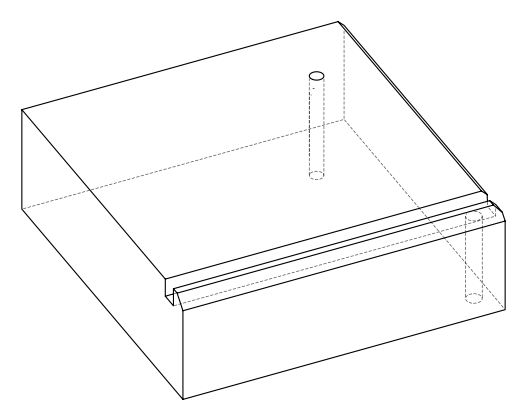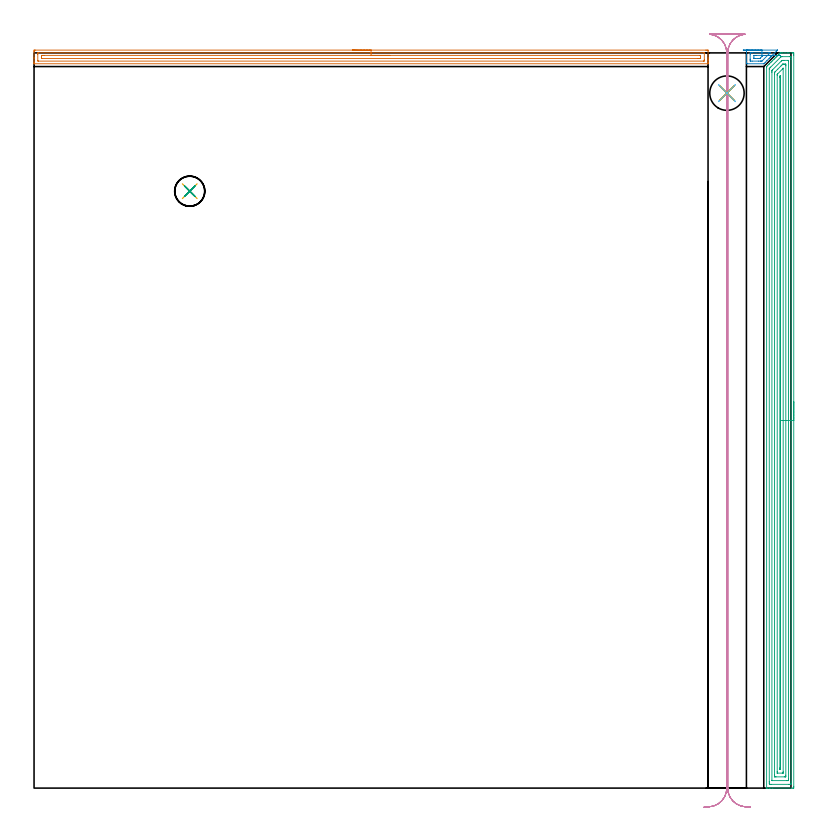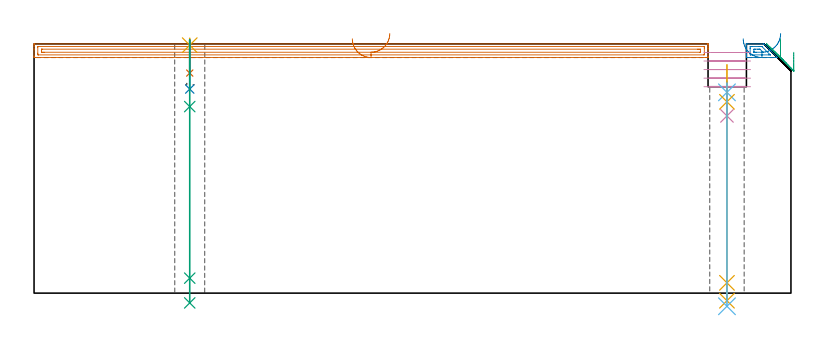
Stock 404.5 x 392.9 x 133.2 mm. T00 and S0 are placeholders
(PLAN: 12 operations, 8 tool changes, 39.3 min)
(1 AREA_MILL | FG_CHAMFER_SURFACE | UGT0205_001 | 8.84 min | 9723 mm3)
(2 AREA_MILL_1 | FG_CHAMFER_SURFACE_1 | UGT0205_001 | 0.51 min | 687 mm3)
(3 AREA_MILL_2 | FG_CHAMFER_SURFACE_2 | UGT0205_001 | 18.96 min | 41050 mm3)
(4 MILL_RECTANGULAR_SLOT | SLOT_RECTANGULAR | UGT0201_136 | Follow Part, ap 5, ae 75% | 8.77 min | 184208 mm3)
(5 SPOT_DRILL | STEP1HOLE | NXT0321_9005460120000 | 0.03 min | 5 mm3)
(6 SPOT_DRILL_1 | STEP1HOLE_1 | NXT0321_9005460120000 | 0.05 min | 201 mm3)
(7 DRILL_BLIND_HOLE_INTO_CENTER | STEP1HOLE | UGT0301_217 | 0.07 min | 1113 mm3)
(8 DRILL_TO_ENLARGE_BLIND_HOLE | STEP1HOLE | NXT0301_111 | 0.11 min | 3443 mm3)
(9 GUN_DRILL_THROUGH_HOLE | STEP1HOLE | UGT0307_013 | 0.76 min | 22201 mm3)
(10 DRILL_BLIND_HOLE_INTO_CENTER_1 | STEP1HOLE_1 | UGT0301_217 | 0.08 min | 994 mm3)
(11 GUN_DRILL_THROUGH_HOLE_1 | STEP1HOLE_1 | UGT0307_008 | 0.63 min | 9288 mm3)
(12 DRILL_TO_ENLARGE_THROUGH_HOLE | STEP1HOLE_1 | UGT0301_253 | 0.48 min | 18808 mm3)
(TOOL UGT0205_001 | Chamfer Mill 20 x 3 x 45 deg. | D20 FL50 Z2)
(TOOL UGT0201_136 | Carbide End Mill 20.0 | D20 FL30 Z4)
(TOOL NXT0321_9005460120000 | NC Spot Drill, 142deg, 12mm, Carbide, Uncoated | D12 PA142 FL30 Z2)
(TOOL UGT0301_217 | Twist Drill 10.4 mm | D10.4 PA118 FL82 Z2)
(TOOL NXT0301_111 | Carbide Drill 16.1mm [860.1-1610-050A1-PM 4234] | D16.1 PA147 FL73 Z2)
(TOOL UGT0307_013 | Gun Drill 16 mm | D16 PA130 FL24 Z1)
(TOOL UGT0307_008 | Gun Drill 11 mm | D11 PA130 FL24 Z1)
(TOOL UGT0301_253 | Twist Drill 18.4 mm | D18.4 PA118 FL135 Z2)
(OP 1 AREA_MILL)
G17 G21 G94 G90
T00 M6
G54
G17 G0 G90 X170.1 Y394.4 S1061 M3
G43 Z143.2 H0
Z135.9
G94 G1 X170.138 Z135.028 F250.
X170.252 Z134.164
X170.441 Z133.312
X170.703 Z132.48
X171.037 Z131.674
X171.44 Z130.9
X171.908 Z130.164
X172.44 Z129.472
X173.029 Z128.829
X173.672 Z128.24
X174.364 Z127.709
X175.1 Z127.24
X175.874 Z126.837
X176.68 Z126.503
X177.512 Z126.241
X178.364 Z126.052
X179.228 Z125.938
X180.1 Z125.9
X359.042
X359.587 Y394.399 Z125.901
X360.127 Y394.394 Z125.903
X360.192 Y394.391 Z125.906
X360.2 Y393.858 Z126.439
Y390.306 Z129.988
Y389.749 Z130.548
Y389.418 Z130.878
Y388.861 Z131.436
Y388.53 Z131.765
Y387.869 Z132.431
Y387.504 Z132.796
Y387.136 Z133.154
X360.191 Y387.102 Z133.188
X360.034 Y387.1 Z133.2
X0.166
X0.01 Y387.103 Z133.188
X0.007 Y387.135 Z133.156
X0. Y387.504 Z132.796
Y387.869 Z132.43
Y388.53 Z131.765
Y389.749 Z130.548
Y390.306 Z129.988
Y393.579 Z126.718
X0.002 Y393.858 Z126.439
X0.008 Y394.391 Z125.906
X0.073 Y394.394 Z125.903
X0.613 Y394.4 Z125.9
X180.1
Y392.986 Z127.314
X357.801 Y392.985 Z127.315
X358.19 Y392.97 Z127.33
X358.199 Y392.575 Z127.725
X358.2 Y389.418 Z130.882
X358.199 Y389.023 Z131.277
X358.19 Y388.53 Z131.77
X357.817 Y388.515 Z131.785
X357.801 Y388.514 Z131.786
X2.399 Y388.515 Z131.785
X2.01 Y388.53 Z131.77
X2.001 Y388.925 Z131.375
X2. Y392.082 Z128.218
X2.001 Y392.477 Z127.823
X2.01 Y392.97 Z127.33
X2.383 Y392.985 Z127.315
X2.399 Y392.986 Z127.314
X180.1
Y391.572 Z128.729
X355.636 Y391.571
X356.015 Y391.569 Z128.731
X356.141 Y391.567 Z128.733
X356.179 Y391.565 Z128.735
X356.19 Y391.499 Z128.801
X356.195 Y391.377 Z128.923
X356.199 Y391.194 Z129.106
X356.198 Y390.125 Z130.175
X356.19 Y389.945 Z130.355
X356.015 Y389.935 Z130.365
X355.5 Y389.93 Z130.37
X355.122 Y389.929 Z130.371
X354.609 Y389.928 Z130.372
X4.564 Y389.929 Z130.371
X4.185 Y389.93 Z130.37
X4.059 Y389.933 Z130.367
X4.021 Y389.935 Z130.365
X4.01 Y390.001 Z130.299
X4.005 Y390.123 Z130.177
X4.001 Y390.306 Z129.994
X4.002 Y391.375 Z128.925
X4.01 Y391.554 Z128.746
X4.185 Y391.564 Z128.736
X4.7 Y391.57 Z128.73
X5.078 Y391.571 Z128.729
X5.591
X180.1 Y391.572
X180.972 Z128.767
X181.836 Z128.88
X182.688 Z129.069
X183.52 Z129.332
X184.326 Z129.665
X185.1 Z130.068
X185.836 Z130.537
X186.528 Z131.068
X187.171 Z131.657
X187.76 Z132.301
X188.292 Z132.993
X188.76 Z133.729
X189.163 Z134.502
X189.497 Z135.308
X189.759 Z136.14
X189.948 Z136.992
X190.062 Z137.857
X190.1 Z138.729
G0 Z143.2
M5
M2
(OP 2 AREA_MILL_1)
G17 G21 G94 G90
T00 M6
G54
G17 G0 G90 X379. Y394.4 S1061 M3
G43 Z143.2 H0
Z135.9
G94 G1 X379.038 Z135.028 F250.
X379.152 Z134.164
X379.341 Z133.312
X379.603 Z132.48
X379.937 Z131.674
X380.34 Z130.9
X380.809 Z130.164
X381.34 Z129.472
X381.929 Z128.829
X382.572 Z128.24
X383.264 Z127.709
X384. Z127.24
X384.774 Z126.837
X385.58 Z126.503
X386.412 Z126.241
X387.264 Z126.052
X388.129 Z125.938
X389. Z125.9
X397.225 Y394.399 Z125.901
X397.255 Y394.396 Z125.902
X397.292 Y394.391 Z125.905
X397.175 Y394.274 Z126.025
X396.759 Y393.858 Z126.439
X394.267 Y391.365 Z128.931
X394.097 Y391.194 Z129.101
X393.828 Y390.928 Z129.372
X393.737 Y390.836 Z129.463
X393.503 Y390.602 Z129.696
X393.389 Y390.487 Z129.809
X392.828 Y389.928 Z130.372
X391.633 Y388.733 Z131.566
X390.756 Y387.855 Z132.444
X390.169 Y387.268 Z133.031
X390.039 Y387.14 Z133.155
X389.995 Y387.104 Z133.189
X389.878 Y387.1 Z133.2
X381.1
X380.71 Y387.107 Z133.193
X380.7 Y387.594 Z132.705
Y393.048 Z127.251
X380.701 Y393.858 Z126.436
X380.702 Y394.261 Z126.034
X380.705 Y394.39 Z125.904
X381.1 Y394.4 Z125.9
X389.
Y392.986 Z127.314
X392.495
X393.377 Y392.982 Z127.318
X393.389 Y392.979 Z127.321
X393.408 Y392.97 Z127.33
X393.403 Y392.956 Z127.344
X393.399 Y392.95 Z127.35
X389. Y388.55 Z131.75
X388.989 Y388.542 Z131.758
X388.968 Y388.53 Z131.77
X388.138 Y388.515 Z131.785
X388.122 Y388.514 Z131.786
X387.26
X383.749
X382.87 Y388.515 Z131.785
X382.856 Y388.516 Z131.784
X382.71 Y388.53 Z131.77
X382.704 Y388.683 Z131.617
X382.7 Y389.418 Z130.882
Y389.575 Z130.725
X382.701 Y392.238 Z128.062
X382.71 Y392.97 Z127.33
X382.842 Y392.984 Z127.316
X382.856 Y392.985 Z127.315
X383.718 Y392.986 Z127.314
X389.
Y391.571 Z128.729
X389.508 Y391.568 Z128.732
X389.531 Y391.565 Z128.735
X389.55 Y391.561 Z128.739
X389.533 Y391.542 Z128.758
X389.194 Y391.194 Z129.106
X389.097 Y391.096 Z129.204
X388.122 Y390.122 Z130.178
X387.978 Y389.985 Z130.315
X387.927 Y389.938 Z130.362
X387.869 Y389.935 Z130.365
X387.615 Y389.931 Z130.369
X387.245 Y389.929 Z130.371
X386.74 Y389.928 Z130.372
X385.489 Y389.929 Z130.371
X384.981 Y389.932 Z130.368
X384.793 Y389.935 Z130.365
X384.71 Y389.949 Z130.351
X384.701 Y390.215 Z130.085
Y391.394 Z128.906
X384.703 Y391.493 Z128.807
X384.706 Y391.543 Z128.757
X384.709 Y391.562 Z128.738
X384.744 Y391.565 Z128.735
X385.118 Y391.569 Z128.731
X385.489 Y391.571 Z128.729
X385.994 Y391.572 Z128.728
X389. Y391.571 Z128.729
X389.872 Y391.57 Z128.768
X390.736 Y391.568 Z128.884
X391.588 Y391.567 Z129.074
X392.419 Y391.566 Z129.337
X393.225 Y391.564 Z129.673
X393.998 Y391.563 Z130.077
X394.733 Y391.562 Z130.546
X395.424 Y391.561 Z131.079
X396.067 Y391.56 Z131.669
X396.655 Y391.559 Z132.313
X397.185 Y391.558 Z133.006
X397.653 Z133.742
X398.054 Y391.557 Z134.517
X398.387 Y391.556 Z135.323
X398.648 Z136.156
X398.835 Z137.008
X398.948 Z137.873
X398.985 Z138.744
G0 Z143.2
M5
M2
(OP 3 AREA_MILL_2)
G17 G21 G94 G90
T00 M6
G54
G17 G0 G90 X406. Y206.45 S1061 M3
G43 Z143.2 H0
Z128.7
G94 G1 Y206.412 Z127.828 F250.
Y206.298 Z126.964
Y206.109 Z126.112
Y205.847 Z125.28
Y205.513 Z124.474
Y205.11 Z123.7
Y204.642 Z122.964
Y204.11 Z122.272
Y203.521 Z121.629
Y202.878 Z121.04
Y202.186 Z120.509
Y201.45 Z120.04
Y200.676 Z119.637
Y199.87 Z119.303
Y199.038 Z119.041
Y198.187 Z118.852
Y197.322 Z118.738
Y196.45 Z118.7
Y0.947
X405.999 Y0.629 Z118.701
X405.994 Y0.059 Z118.704
X405.992 Y0.008 Z118.706
X405.426 Y0. Z119.271
X394.744 Z129.951
X393.327 Z131.37
X392.964 Z131.731
X391.967 Z132.732
X391.55 Y0.007 Z133.141
X391.503 Y0.01 Z133.188
X391.5 Y0.182 Z133.2
Y385.117
X391.507 Y385.6 Z133.193
X391.534 Y385.634 Z133.166
X391.911 Y386.012 Z132.788
X392.074 Y386.175 Z132.623
X392.805 Y386.906 Z131.894
X392.964 Y387.065 Z131.733
X393.699 Y387.8 Z131.
X393.854 Y387.956 Z130.843
X394.299 Y388.399 Z130.401
X394.594 Y388.694 Z130.105
X394.744 Y388.846 Z129.952
X395.186 Y389.286 Z129.514
X395.488 Y389.588 Z129.211
X395.634 Y389.736 Z129.062
X396.065 Y390.165 Z128.635
X396.382 Y390.482 Z128.317
X396.525 Y390.626 Z128.172
X396.943 Y391.043 Z127.757
X396.97 Y391.07 Z127.73
X397.276 Y391.377 Z127.423
X397.415 Y391.516 Z127.282
X397.822 Y391.922 Z126.878
X397.873 Y391.973 Z126.827
X398.17 Y392.271 Z126.529
X398.305 Y392.407 Z126.391
X398.7 Y392.8 Z126.
X398.767 Y392.867 Z125.933
X398.799 Y392.9 Z125.899
X399.294 Z125.404
X400.085 Z124.61
X401.338 Z123.359
X402.756 Z121.94
X403.382 Z121.314
X405.163 Z119.534
X405.426 Y392.898 Z119.271
X405.992 Y392.892 Z118.706
X405.994 Y392.841 Z118.704
X405.999 Y392.271 Z118.701
X406. Y391.694 Z118.7
Y196.45
X404.586 Z120.114
Y3.262
X404.582 Y2.418 Z120.118
X404.579 Y2.374 Z120.121
X404.536 Y2.01 Z120.164
X404.059 Y2.002 Z120.641
X403.646 Y2.001 Z121.054
X403.172 Y2. Z121.528
X393.854 Y2.001 Z130.846
X393.377 Y2.003 Z131.323
X392.964 Y2.01 Z131.736
X392.921 Y2.418 Z131.779
X392.918 Y2.464 Z131.782
X392.914 Y3.312 Z131.786
Y3.362
X392.915 Y384.273 Z131.785
X392.916 Y384.323 Z131.784
X392.92 Y384.422 Z131.78
X392.927 Y384.566 Z131.773
X392.964 Y384.606 Z131.736
X393.216 Y384.864 Z131.484
X393.467 Y385.117 Z131.233
X393.661 Y385.311 Z131.039
X398.832 Y390.482 Z125.868
X399.016 Y390.663 Z125.684
X399.195 Y390.835 Z125.505
X399.257 Y390.89 Z125.443
X399.314 Y390.893 Z125.386
X399.432 Y390.897 Z125.268
X399.67 Y390.9 Z125.03
X403.646 Y390.899 Z121.054
X404.123 Y390.897 Z120.577
X404.536 Y390.89 Z120.164
X404.579 Y390.482 Z120.121
X404.582 Y390.436 Z120.118
X404.586 Y389.588 Z120.114
Y389.538
Y196.45
X403.171 Z121.529
Y5.1
X403.169 Y4.685 Z121.531
X403.164 Y4.206 Z121.536
X403.159 Y4.01 Z121.541
X402.958 Y4.003 Z121.742
X402.756 Y4.001 Z121.944
X402.071 Y4. Z122.629
X394.539 Y4.001 Z130.161
X394.403 Y4.003 Z130.297
X394.353 Y4.008 Z130.347
X394.334 Y4.012 Z130.366
X394.333 Y4.018 Z130.367
X394.33 Y4.067 Z130.37
X394.329 Y4.206 Z130.371
Y382.435
X394.331 Y382.85 Z130.369
X394.336 Y383.329 Z130.364
X394.341 Y383.53 Z130.359
X394.441 Y383.634 Z130.259
X394.744 Y383.944 Z129.956
X399.344 Y388.544 Z125.356
X399.496 Y388.694 Z125.204
X399.693 Y388.882 Z125.007
X399.886 Y388.895 Z124.814
X400.085 Y388.897 Z124.615
X400.77 Y388.9 Z123.93
X402.961 Y388.899 Z121.739
X403.097 Y388.897 Z121.603
X403.147 Y388.893 Z121.553
X403.166 Y388.888 Z121.534
X403.167 Y388.882 Z121.533
X403.17 Y388.833 Z121.53
X403.171 Y388.694 Z121.529
Y196.45
X401.757 Z122.943
Y6.888
X401.751 Y6.11 Z122.949
X401.743 Y6.01 Z122.957
X401.639 Y6.007 Z123.061
X401.418 Y6.003 Z123.282
X400.975 Y6. Z123.725
X396.525 Z128.175
X396.08 Y6.003 Z128.62
X395.861 Y6.007 Z128.839
X395.757 Y6.01 Z128.943
X395.75 Y6.081 Z128.95
X395.743 Y6.779 Z128.957
Y6.888
Y381.541
X395.745 Y382.324 Z128.955
X395.747 Y382.435 Z128.953
X395.75 Y382.479 Z128.95
X395.782 Y382.521 Z128.918
X395.854 Y382.6 Z128.846
X395.965 Y382.715 Z128.735
X397.443 Y384.195 Z127.257
X399.195 Y385.946 Z125.505
X399.674 Y386.425 Z125.026
X400.085 Y386.834 Z124.615
X400.123 Y386.868 Z124.577
X400.149 Y386.889 Z124.551
X400.202 Y386.893 Z124.498
X400.312 Y386.897 Z124.388
X400.533 Y386.899 Z124.167
X400.975 Y386.9 Z123.725
X401.42 Y386.897 Z123.28
X401.639 Y386.893 Z123.061
X401.743 Y386.89 Z122.957
X401.75 Y386.819 Z122.95
X401.757 Y386.121 Z122.943
Y386.012
Y196.45
X400.343 Z124.357
X400.342 Y8.677 Z124.358
X400.341 Y8.42 Z124.359
X400.336 Y8.159 Z124.364
X400.331 Y8.01 Z124.369
X400.254 Y8.007 Z124.447
X400.085 Y8.003 Z124.615
X399.868 Y8. Z124.832
X397.415 Y8.001 Z127.285
X397.195 Y8.003 Z127.505
X397.164 Y8.01 Z127.536
X397.162 Y8.016 Z127.538
X397.159 Y8.039 Z127.541
X397.157 Y8.677 Z127.543
Y8.936
Y380.905
X397.16 Y381.223 Z127.54
X397.163 Y381.381 Z127.537
X397.166 Y381.456 Z127.534
X397.242 Y381.541 Z127.458
X397.327 Y381.628 Z127.373
X397.415 Y381.716 Z127.285
X400.085 Y384.387 Z124.615
X400.167 Y384.467 Z124.533
X400.331 Y384.623 Z124.369
X400.339 Y384.627 Z124.361
X400.34 Y384.626 Z124.36
X400.342 Y384.602 Z124.358
X400.343 Y384.556 Z124.357
Y384.482
Y196.45
X398.929 Z125.771
X398.928 Y10.465 Z125.772
X398.927 Y10.28 Z125.773
X398.924 Y10.06 Z125.776
X398.922 Y10.014 Z125.778
X398.84 Y10.007 Z125.86
X398.765 Y10.003 Z125.935
X398.603 Y10.01 Z126.097
X398.578 Y10.024 Z126.122
X398.576 Y10.078 Z126.124
X398.573 Y10.196 Z126.127
X398.571 Y10.465 Z126.129
Y10.825
Y379.752
X398.573 Y380.112 Z126.127
X398.576 Y380.374 Z126.124
X398.578 Y380.415 Z126.122
X398.596 Y380.437 Z126.104
X398.645 Y380.492 Z126.055
X398.795 Y380.647 Z125.905
X398.836 Y380.687 Z125.864
X398.849 Y380.699 Z125.851
X398.921 Y380.762 Z125.779
X398.924 Y380.647 Z125.776
X398.926 Y380.466 Z125.774
X398.929 Y380.02 Z125.771
Y379.752
Y196.45
Y195.578 Z125.809
Y194.714 Z125.923
Y193.862 Z126.112
Y193.03 Z126.374
Y192.224 Z126.708
Y191.45 Z127.111
Y190.714 Z127.58
Y190.022 Z128.111
Y189.379 Z128.7
Y188.79 Z129.343
Y188.259 Z130.035
Y187.79 Z130.771
Y187.387 Z131.545
Y187.053 Z132.351
Y186.791 Z133.183
Y186.602 Z134.035
Y186.488 Z134.9
Y186.45 Z135.771
G0 Z143.2
M5
M2
(OP 4 MILL_RECTANGULAR_SLOT)
G17 G21 G94 G90
T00 M6
G54
G17 G0 G90 X382.917 Y-10.202 S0 M3
G43 Z143.2 H0
Z128.62
G94 G1 X379.926 Y-9.97 F250.
G2 X370.7 Y0. R10. F500.
G1 Y392.9
G2 X378.647 Y402.687 R10.
G1 X378.653 Y402.716
G3 X376.746 Y402.9 R10.
G1 X364.181
G3 X362.26 Y402.714 R10.
G1 X362.266 Y402.684
G2 X370.2 Y392.9 R10.
G1 Y0.
G2 X360.974 Y-9.97 R10.
G1 X357.983 Y-10.202 F250.
G0 X382.917 Z124.04
G1 X379.926 Y-9.97
G2 X370.7 Y0. R10. F500.
G1 Y392.9
G2 X379.926 Y402.87 R10.
G1 Y402.9
X360.974
Y402.87
G2 X370.2 Y392.9 R10.
G1 Y0.
G2 X360.974 Y-9.97 R10.
G1 X357.983 Y-10.202 F250.
G0 X382.917 Z119.46
G1 X379.926 Y-9.97
G2 X370.7 Y0. R10. F500.
G1 Y392.9
G2 X379.926 Y402.87 R10.
G1 Y402.9
X360.974
Y402.87
G2 X370.2 Y392.9 R10.
G1 Y0.
G2 X360.974 Y-9.97 R10.
G1 X357.983 Y-10.202 F250.
G0 X382.917 Z114.88
G1 X379.926 Y-9.97
G2 X370.7 Y0. R10. F500.
G1 Y392.9
G2 X379.926 Y402.87 R10.
G1 Y402.9
X360.974
Y402.87
G2 X370.2 Y392.9 R10.
G1 Y0.
G2 X360.974 Y-9.97 R10.
G1 X357.983 Y-10.202 F250.
G0 X382.917 Z110.3
G1 X379.926 Y-9.97
G2 X370.7 Y0. R10. F500.
G1 Y392.9
G2 X379.926 Y402.87 R10.
G1 Y402.9
X360.974
Y402.87
G2 X370.2 Y392.9 R10.
G1 Y0.
G2 X360.974 Y-9.97 R10.
G1 X357.983 Y-10.202 F250.
G0 Z143.2
M5
M2
(OP 5 SPOT_DRILL)
G17 G21 G94 G90
T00 M6
G54
G17 G0 G90 X83.2 Y319. S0 M3
G43 Z143.2 H0
G94 G81 G98 Z132.511 F250. R136.2
G80
M5
M2
(OP 6 SPOT_DRILL_1)
G17 G21 G94 G90
T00 M6
G54
G17 G0 G90 X370.3 Y371.4 S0 M3
G43 Z143.2 H0
G94 G81 G98 Z107.3 F250. R113.3
G80
M5
M2
(OP 7 DRILL_BLIND_HOLE_INTO_CENTER)
G17 G21 G94 G90
T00 M6
G54
G17 G0 G90 X83.2 Y319. S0 M3
G43 Z143.2 H0
G94 G81 G98 Z117.6 F250. R135.2
G80
M5
M2
(OP 8 DRILL_TO_ENLARGE_BLIND_HOLE)
G17 G21 G94 G90
T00 M6
G54
G17 G0 G90 X83.2 Y319. S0 M3
G43 Z143.2 H1
G94 G81 G98 Z109.05 F250. R135.2
G80
M5
M2
(OP 9 GUN_DRILL_THROUGH_HOLE)
G17 G21 G94 G90
T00 M6
G54
G17 G0 G90 X83.2 Y319. M8
G43 Z143.2 H0
Z135.42
S716 M3
G94 G1 Z99.689 F125. M26
G4 X.084
Z8. F250.
G4 X.084
Z-5.23 F125.
G4 X.084
M5
M9
G0 Z135.42
Z143.2
M2
(OP 10 DRILL_BLIND_HOLE_INTO_CENTER_1)
G17 G21 G94 G90
T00 M6
G54
G17 G0 G90 X370.3 Y371.4 S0 M3
G43 Z143.2 H0
G94 G81 G98 Z94.7 F250. R112.3
G80
M5
M2
(OP 11 GUN_DRILL_THROUGH_HOLE_1)
G17 G21 G94 G90
T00 M6
G54
G17 G0 G90 X370.3 Y371.4 M8
G43 Z143.2 H0
Z122.03
S716 M3
G94 G1 Z102.235 F125. M26
G4 X.084
Z5.5 F250.
G4 X.084
Z-4.065 F125.
G4 X.084
M5
M9
G0 Z122.03
Z143.2
M2
(OP 12 DRILL_TO_ENLARGE_THROUGH_HOLE)
G17 G21 G94 G90
T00 M6
G54
G17 G0 G90 X370.3 Y371.4 S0 M3
G43 Z143.2 H0
G94 G73 G98 Z-7.028 F250. Q16.761 R112.3
G80
M5
M2
